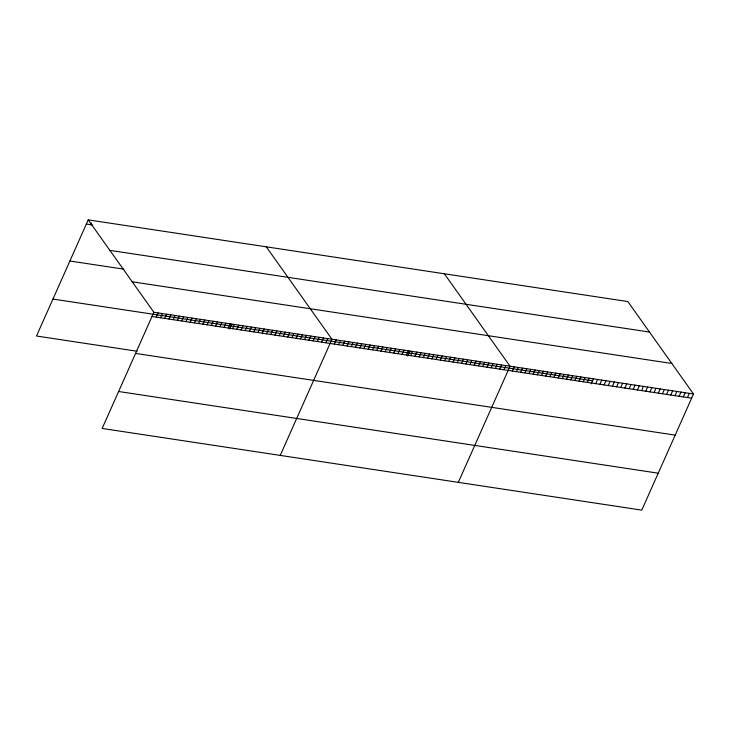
<?xml version="1.0" encoding="UTF-8"?>
<svg xmlns="http://www.w3.org/2000/svg" width="730" height="730" viewBox="0 0 730 730"><rect width="100%" height="100%" fill="white"/><g stroke="black" fill="none" stroke-linecap="round" stroke-linejoin="round"><path stroke-width="1.09" d="M88.211 219.867L153.884 312.294L102.163 428.446L641.789 510.133L693.5 393.99L627.837 301.554L88.211 219.867L36.5 336.01L137.194 351.258M90.584 224.694L91.332 223.015M156.257 317.121L158.118 312.933M160.5 317.769L162.361 313.581M164.734 318.408L166.604 314.219M168.977 319.046L170.838 314.858M173.22 319.694L175.081 315.506M177.454 320.333L179.325 316.145M181.697 320.972L183.558 316.784M185.931 321.62L187.802 317.431M190.174 322.259L192.036 318.07M194.417 322.897L196.279 318.709M198.651 323.545L200.522 319.357M202.894 324.184L204.756 319.995M207.137 324.823L208.999 320.634M211.371 325.471L213.242 321.282M215.615 326.109L217.476 321.921M219.858 326.748L221.719 322.56M224.092 327.396L225.962 323.207M228.335 328.035L230.196 323.846M229.649 329.102L231.875 324.12M232.569 328.673L234.44 324.485M236.812 329.321L238.683 325.133M241.055 329.96L242.917 325.772M245.289 330.599L247.16 326.41M249.532 331.247L251.394 327.058M253.775 331.885L255.637 327.697M258.009 332.524L259.88 328.336M262.252 333.172L264.114 328.984M266.496 333.811L268.357 329.622M270.73 334.459L272.6 330.261M274.973 335.097L276.834 330.909M279.216 335.736L281.077 331.548M283.45 336.384L285.32 332.196M287.693 337.023L289.554 332.834M291.927 337.661L293.798 333.473M296.17 338.309L298.041 334.121M300.413 338.948L302.275 334.76M304.647 339.587L306.518 335.399M308.89 340.235L310.752 336.046M313.134 340.873L314.995 336.685M317.368 341.512L319.238 337.324M321.611 342.16L323.472 337.972M325.854 342.799L327.715 338.611M280.238 455.401L331.958 339.249L266.286 246.822M334.331 344.085L336.192 339.897M338.574 344.724L340.435 340.536M342.808 345.363L344.679 341.175M347.051 346.011L348.913 341.822M351.285 346.65L353.156 342.461M355.528 347.288L357.399 343.1M359.771 347.936L361.633 343.748M364.005 348.575L365.876 344.387M368.248 349.214L370.11 345.025M372.492 349.862L374.353 345.673M376.726 350.5L378.596 346.312M380.969 351.139L382.83 346.951M385.212 351.787L387.073 347.599M389.446 352.426L391.316 348.237M393.689 353.065L395.55 348.876M397.932 353.712L399.794 349.524M402.166 354.351L404.037 350.163M406.409 354.999L408.271 350.801M407.723 356.067L409.95 351.084M410.643 355.638L412.514 351.449M414.886 356.276L416.757 352.088M419.13 356.924L420.991 352.736M423.363 357.563L425.234 353.375M427.607 358.202L429.468 354.013M431.85 358.85L433.711 354.661M436.084 359.488L437.954 355.3M440.327 360.127L442.188 355.939M444.57 360.775L446.431 356.587M448.804 361.414L450.675 357.226M453.047 362.053L454.909 357.864M457.29 362.701L459.152 358.512M461.524 363.339L463.395 359.151M465.767 363.978L467.629 359.79M470.001 364.626L471.872 360.438M474.245 365.265L476.115 361.076M478.488 365.903L480.349 361.715M482.722 366.551L484.592 362.363M486.965 367.19L488.826 363.002M491.208 367.829L493.069 363.64M495.442 368.477L497.312 364.288M499.685 369.115L501.546 364.927M503.928 369.754L505.79 365.566M458.312 482.357L510.033 366.214L444.36 273.777M512.332 371.032L514.203 366.843M516.502 371.661L518.373 367.473M520.673 372.291L522.543 368.102M524.843 372.921L526.704 368.732M529.013 373.559L530.874 369.371M533.183 374.189L535.044 370M537.353 374.818L539.214 370.63M541.523 375.448L543.385 371.26M545.693 376.078L547.555 371.889M549.863 376.716L551.725 372.528M554.034 377.346L555.895 373.158M558.204 377.976L560.065 373.787M562.374 378.605L564.235 374.417M566.544 379.235L568.405 375.047M570.714 379.865L572.576 375.676M574.884 380.503L576.746 376.315M579.054 381.133L580.916 376.945M583.224 381.763L585.086 377.574M587.394 382.392L589.256 378.204M591.2 383.843L593.426 378.834M595.726 383.661L597.596 379.472M599.896 384.29L601.766 380.102M604.066 384.92L605.936 380.731M608.236 385.549L610.107 381.361M612.406 386.179L614.277 381.991M616.576 386.809L618.447 382.62M620.746 387.447L622.617 383.259M624.917 388.077L626.787 383.889M629.087 388.707L630.957 384.518M633.257 389.336L635.127 385.148M637.427 389.966L639.288 385.778M641.597 390.605L643.458 386.416M645.767 391.234L647.629 387.046M649.937 391.864L651.799 387.676M654.107 392.494L655.969 388.305M658.277 393.123L660.139 388.935M662.448 393.753L664.309 389.565M666.618 394.392L668.479 390.203M670.788 395.021L672.649 390.833M674.958 395.651L676.82 391.462M679.128 396.28L680.99 392.092M683.298 396.91L685.16 392.722M687.468 397.549L689.33 393.361M86.35 224.055L92.71 225.013M109.883 250.363L649.499 332.059M69.897 261.002L123.954 269.178M132.212 281.789L671.828 363.485M153.884 312.294L693.5 393.99M52.952 299.063L592.568 380.759M152.013 316.482L691.639 398.178M135.57 353.429L675.186 435.126M118.616 391.499L658.241 473.186"/></g></svg>
